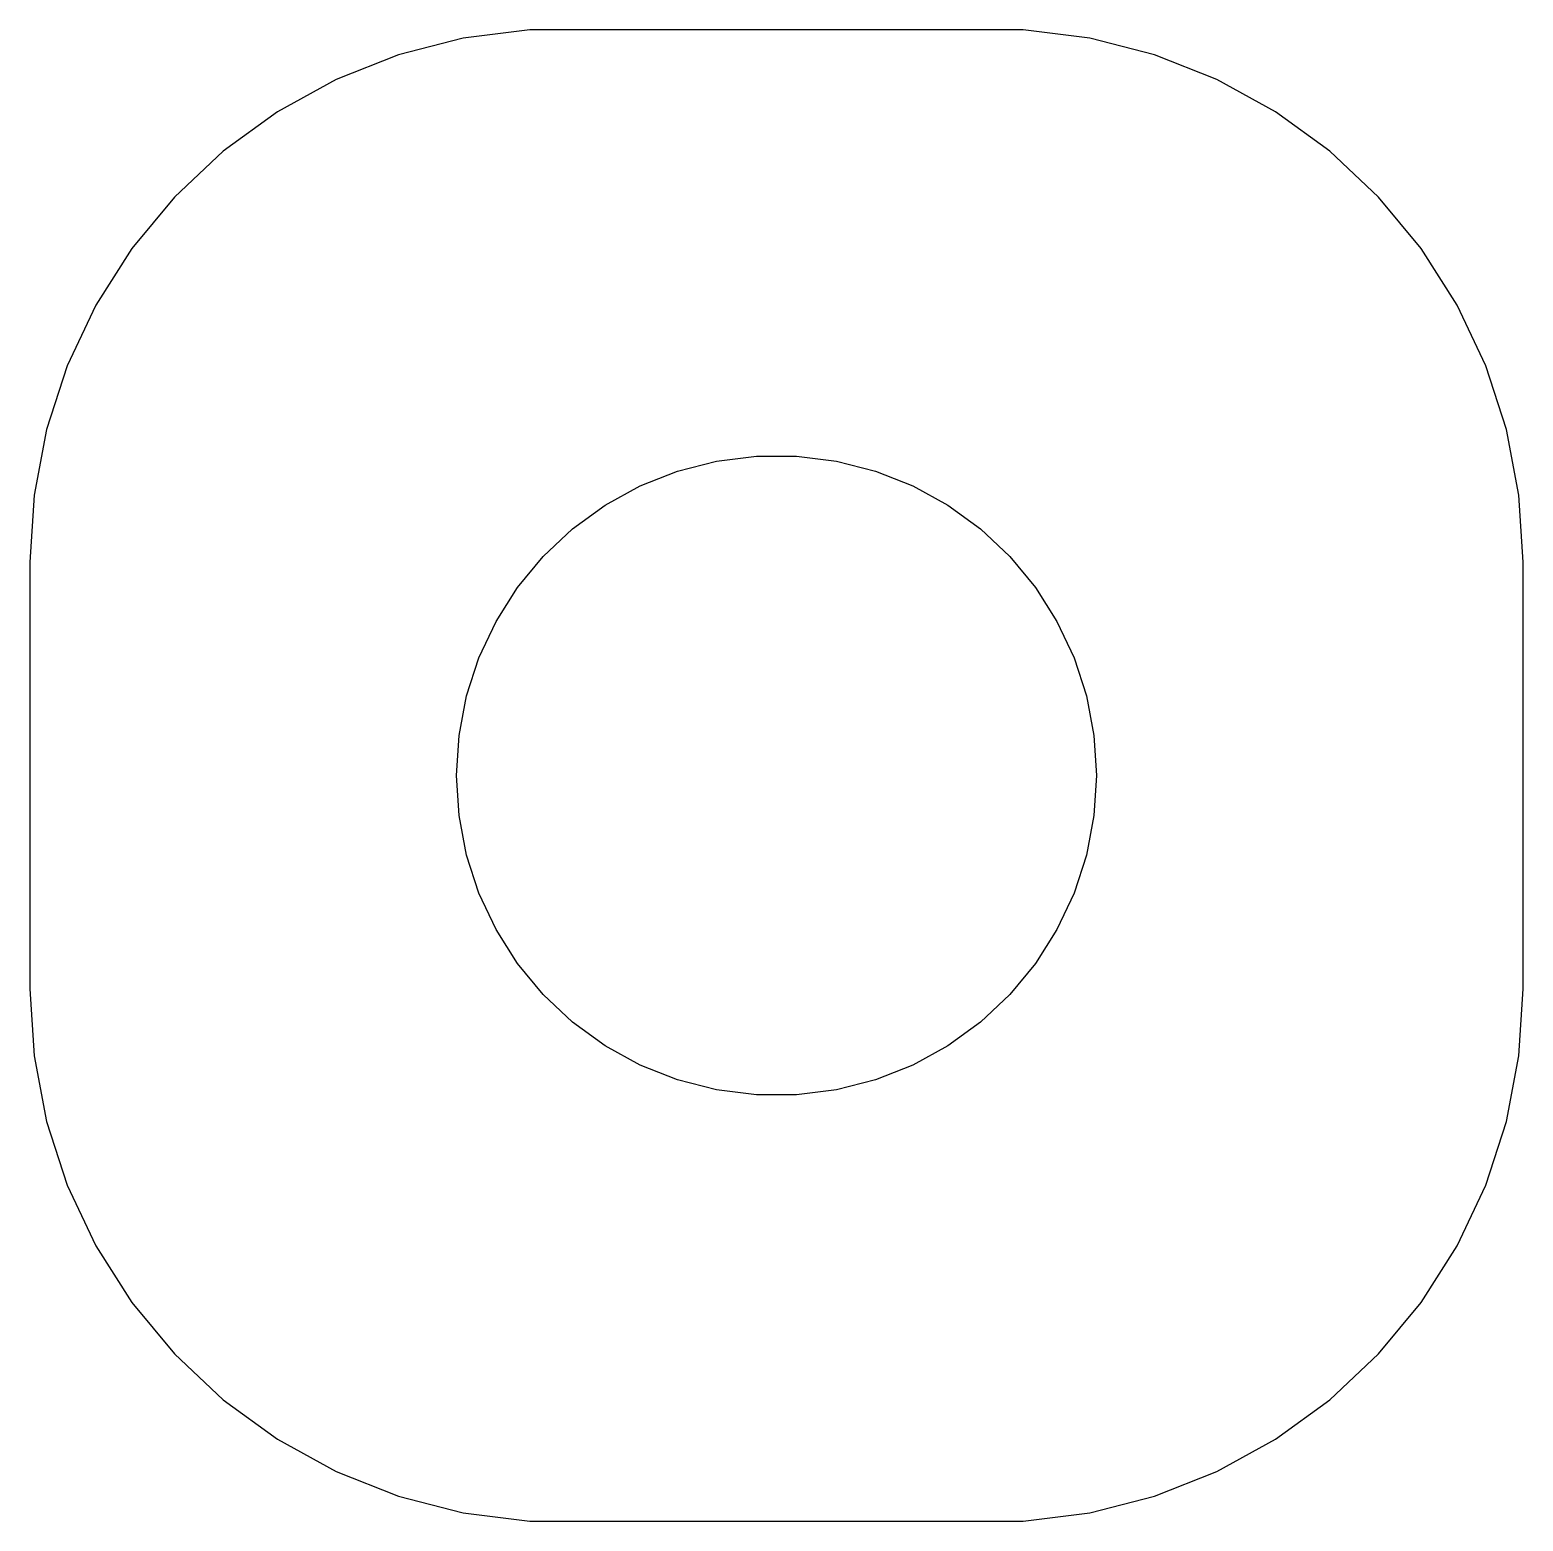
# Model space of a CAD drawing. Header units: metres. Extents: x -3.5 to 3.5, y 20.5 to 51.5.
# Drawn here: x -3.5 to 3.5, y 20.5 to 27.5 of the extents above.
import ezdxf

# ---------------------------------------------------------------- set-up
doc = ezdxf.new("R2010")
doc.units = ezdxf.units.M

msp = doc.modelspace()

# ---------------------------------------------------------------- linework, layer by layer
for p, q in [((-1.46844, 27.4557), (-1.77254, 27.3776)), ((-1.15697, 27.4951), (-1.46844, 27.4557)), ((1.15697, 27.4951), (-1.15697, 27.4951)), ((1.46844, 27.4557), (1.15697, 27.4951)), ((1.77254, 27.3776), (1.46844, 27.4557)), ((-1.77254, 27.3776), (-2.06444, 27.2621)), ((2.06444, 27.2621), (1.77254, 27.3776)), ((-2.06444, 27.2621), (-2.33955, 27.1108)), ((2.33955, 27.1108), (2.06444, 27.2621)), ((-2.33955, 27.1108), (-2.59355, 26.9263)), ((2.59355, 26.9263), (2.33955, 27.1108)), ((-2.59355, 26.9263), (-2.82242, 26.7114)), ((2.82242, 26.7114), (2.59355, 26.9263)), ((-2.82242, 26.7114), (-3.02254, 26.4695)), ((3.02254, 26.4695), (2.82242, 26.7114)), ((-3.02254, 26.4695), (-3.19077, 26.2044)), ((3.19077, 26.2044), (3.02254, 26.4695)), ((-3.19077, 26.2044), (-3.32443, 25.9203)), ((3.32443, 25.9203), (3.19077, 26.2044)), ((-3.32443, 25.9203), (-3.42145, 25.6217)), ((3.42145, 25.6217), (3.32443, 25.9203)), ((-3.42145, 25.6217), (-3.48029, 25.3133)), ((3.48029, 25.3133), (3.42145, 25.6217)), ((-0.281067, 25.4734), (-0.094177, 25.497)), ((-0.094177, 25.497), (0.094177, 25.497)), ((0.094177, 25.497), (0.281067, 25.4734)), ((-0.638657, 25.3572), (-0.463516, 25.4266)), ((-0.463516, 25.4266), (-0.281067, 25.4734)), ((0.281067, 25.4734), (0.463516, 25.4266)), ((0.463516, 25.4266), (0.638657, 25.3572)), ((-0.803726, 25.2665), (-0.638657, 25.3572)), ((0.638657, 25.3572), (0.803726, 25.2665)), ((-3.48029, 25.3133), (-3.5, 25)), ((3.5, 25), (3.48029, 25.3133)), ((-0.956131, 25.1558), (-0.803726, 25.2665)), ((0.803726, 25.2665), (0.956131, 25.1558)), ((-1.09344, 25.0268), (-0.956131, 25.1558)), ((0.956131, 25.1558), (1.09344, 25.0268)), ((-3.5, 25), (-3.5, 23)), ((-1.21352, 24.8817), (-1.09344, 25.0268)), ((1.09344, 25.0268), (1.21352, 24.8817)), ((3.5, 23), (3.5, 25)), ((-1.31445, 24.7226), (-1.21352, 24.8817)), ((1.21352, 24.8817), (1.31445, 24.7226)), ((-1.39465, 24.5522), (-1.31445, 24.7226)), ((1.31445, 24.7226), (1.39465, 24.5522)), ((-1.45287, 24.373), (-1.39465, 24.5522)), ((1.39465, 24.5522), (1.45287, 24.373)), ((-1.48816, 24.188), (-1.45287, 24.373)), ((1.45287, 24.373), (1.48816, 24.188)), ((-1.5, 24), (-1.48816, 24.188)), ((1.48816, 24.188), (1.5, 24)), ((-1.48816, 23.812), (-1.5, 24)), ((1.5, 24), (1.48816, 23.812)), ((-1.45287, 23.627), (-1.48816, 23.812)), ((1.48816, 23.812), (1.45287, 23.627)), ((-1.39465, 23.4478), (-1.45287, 23.627)), ((1.45287, 23.627), (1.39465, 23.4478)), ((-1.31445, 23.2774), (-1.39465, 23.4478)), ((1.39465, 23.4478), (1.31445, 23.2774)), ((-1.21352, 23.1183), (-1.31445, 23.2774)), ((1.31445, 23.2774), (1.21352, 23.1183)), ((-1.09344, 22.9732), (-1.21352, 23.1183)), ((1.21352, 23.1183), (1.09344, 22.9732)), ((-3.5, 23), (-3.48029, 22.6867)), ((-0.956131, 22.8442), (-1.09344, 22.9732)), ((1.09344, 22.9732), (0.956131, 22.8442)), ((3.48029, 22.6867), (3.5, 23)), ((-0.803726, 22.7335), (-0.956131, 22.8442)), ((0.956131, 22.8442), (0.803726, 22.7335)), ((-3.48029, 22.6867), (-3.42145, 22.3783)), ((-0.638657, 22.6428), (-0.803726, 22.7335)), ((0.803726, 22.7335), (0.638657, 22.6428)), ((3.42145, 22.3783), (3.48029, 22.6867)), ((-0.463516, 22.5734), (-0.638657, 22.6428)), ((0.638657, 22.6428), (0.463516, 22.5734)), ((-0.281067, 22.5266), (-0.463516, 22.5734)), ((0.463516, 22.5734), (0.281067, 22.5266)), ((-0.094177, 22.503), (-0.281067, 22.5266)), ((0.094177, 22.503), (-0.094177, 22.503)), ((0.281067, 22.5266), (0.094177, 22.503)), ((-3.42145, 22.3783), (-3.32443, 22.0797)), ((3.32443, 22.0797), (3.42145, 22.3783)), ((-3.32443, 22.0797), (-3.19077, 21.7956)), ((3.19077, 21.7956), (3.32443, 22.0797)), ((-3.19077, 21.7956), (-3.02254, 21.5305)), ((3.02254, 21.5305), (3.19077, 21.7956)), ((-3.02254, 21.5305), (-2.82242, 21.2886)), ((2.82242, 21.2886), (3.02254, 21.5305)), ((-2.82242, 21.2886), (-2.59355, 21.0737)), ((2.59355, 21.0737), (2.82242, 21.2886)), ((-2.59355, 21.0737), (-2.33955, 20.8892)), ((2.33955, 20.8892), (2.59355, 21.0737)), ((-2.33955, 20.8892), (-2.06444, 20.7379)), ((2.06444, 20.7379), (2.33955, 20.8892)), ((-2.06444, 20.7379), (-1.77254, 20.6224)), ((1.77254, 20.6224), (2.06444, 20.7379)), ((-1.77254, 20.6224), (-1.46844, 20.5443)), ((1.46844, 20.5443), (1.77254, 20.6224)), ((-1.46844, 20.5443), (-1.15697, 20.5049)), ((1.15697, 20.5049), (1.46844, 20.5443)), ((-1.15697, 20.5049), (1.15697, 20.5049))]:
    msp.add_line(p, q)

doc.saveas('drawing.dxf')
